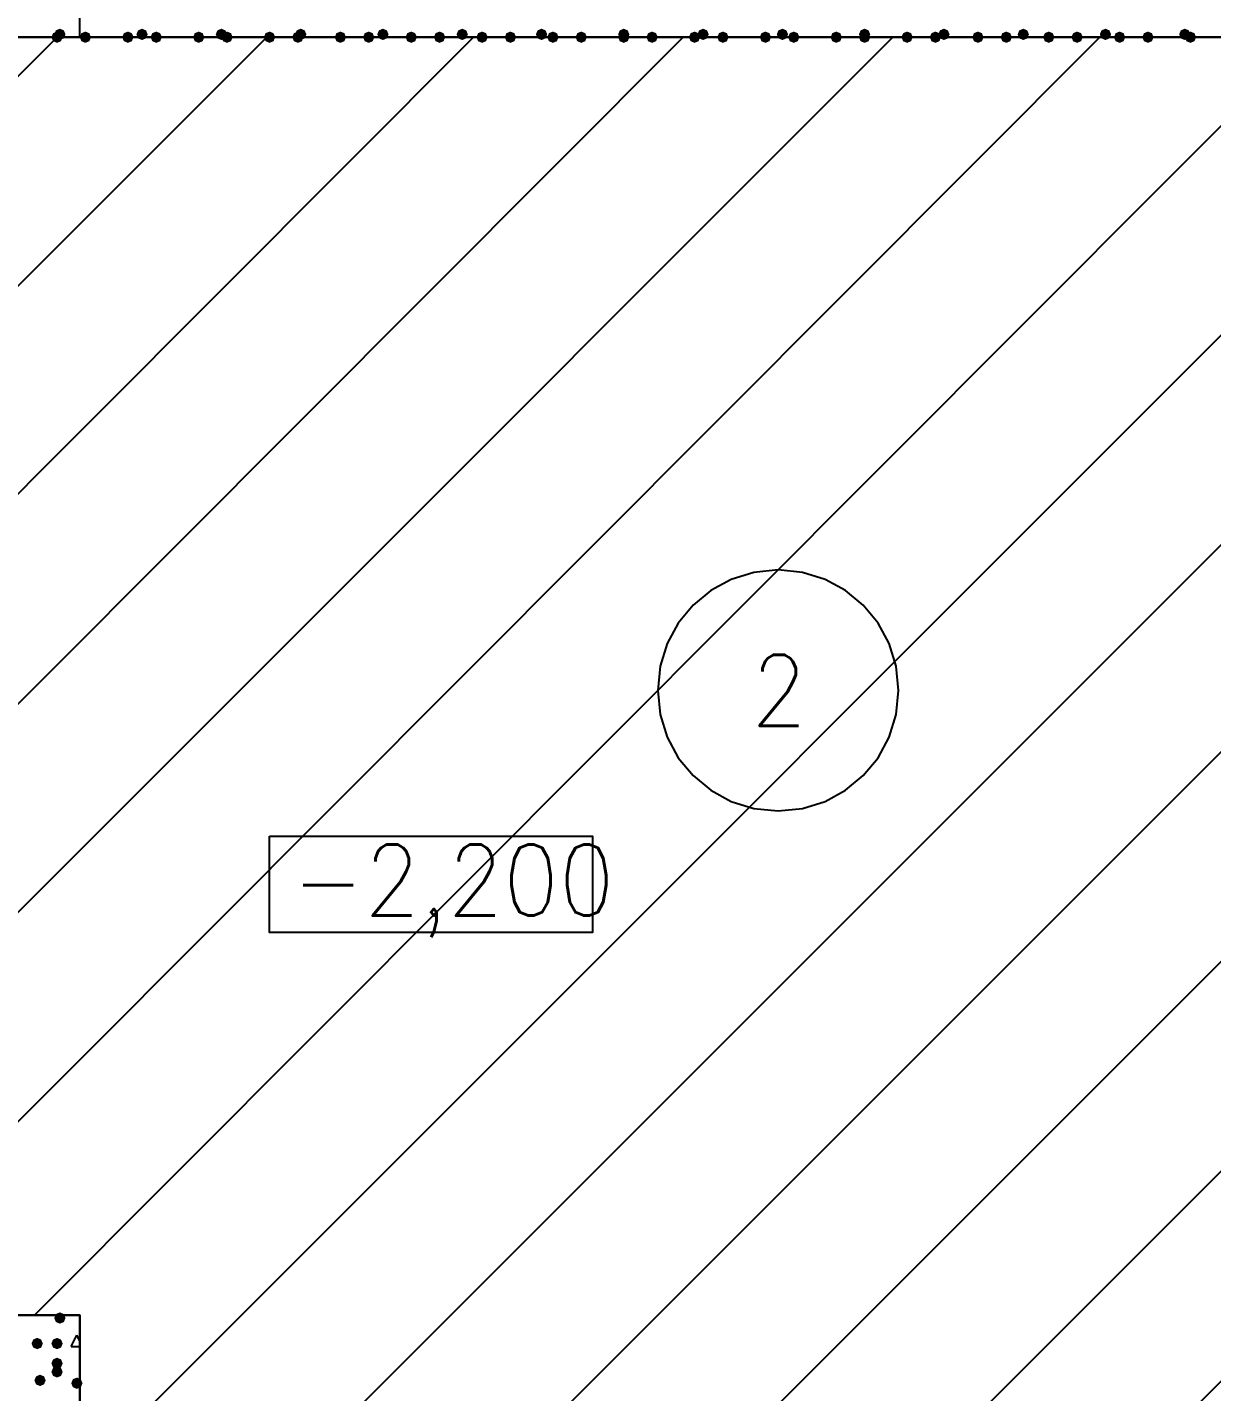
# Model space of a CAD drawing. Header units: millimetres. Extents: x 0 to 420, y 0 to 297.
# Drawn here: x 195.18 to 212.87, y 143.59 to 163.98 of the extents above; entities that cross this region are included whole.
import ezdxf

# ---------------------------------------------------------------- set-up
doc = ezdxf.new("R2010")
doc.units = ezdxf.units.MM
doc.layers.get('0').update_dxf_attribs({"linetype": 'CONTINUOUS'})
doc.styles.get("Standard").update_dxf_attribs({"font": 'STANDARD'})

msp = doc.modelspace()

# ---------------------------------------------------------------- hatches: boundary and pattern name
at = {"true_color": 0x000007}
for points in [[(195.707, 163.83), (195.682129, 163.770204), (195.622333, 163.745333), (195.562537, 163.770204), (195.537667, 163.83), (195.562537, 163.889796), (195.622333, 163.914667), (195.682129, 163.889796)], [(195.749333, 163.872333), (195.724463, 163.812537), (195.664667, 163.787667), (195.604871, 163.812537), (195.58, 163.872333), (195.604871, 163.932129), (195.664667, 163.957), (195.724462, 163.932129)], [(195.749333, 144.695333), (195.724463, 144.635537), (195.664667, 144.610667), (195.604871, 144.635537), (195.58, 144.695333), (195.604871, 144.755129), (195.664667, 144.78), (195.724462, 144.755129)], [(195.410667, 144.314333), (195.385796, 144.254537), (195.326, 144.229667), (195.266204, 144.254537), (195.241333, 144.314333), (195.266204, 144.374129), (195.326, 144.399), (195.385796, 144.374129)], [(195.707, 144.314333), (195.682129, 144.254537), (195.622333, 144.229667), (195.562537, 144.254537), (195.537667, 144.314333), (195.562537, 144.374129), (195.622333, 144.399), (195.682129, 144.374129)], [(195.707, 144.018), (195.682129, 143.958204), (195.622333, 143.933333), (195.562537, 143.958204), (195.537667, 144.018), (195.562537, 144.077796), (195.622333, 144.102667), (195.682129, 144.077796)], [(195.707, 143.891), (195.682129, 143.831204), (195.622333, 143.806333), (195.562537, 143.831204), (195.537667, 143.891), (195.562537, 143.950796), (195.622333, 143.975667), (195.682129, 143.950796)], [(195.453, 143.764), (195.428129, 143.704204), (195.368333, 143.679333), (195.308538, 143.704204), (195.283667, 143.764), (195.308537, 143.823796), (195.368333, 143.848667), (195.428129, 143.823796)], [(196.003333, 143.721667), (195.978462, 143.661871), (195.918667, 143.637), (195.858871, 143.661871), (195.834, 143.721667), (195.858871, 143.781462), (195.918667, 143.806333), (195.978462, 143.781463)]]:
    msp.add_hatch(color=0, dxfattribs=at).paths.add_polyline_path(points, flags=0)
at = {"true_color": 0x000008}
for points in [[(196.130333, 163.83), (196.105462, 163.770204), (196.045667, 163.745333), (195.985871, 163.770204), (195.961, 163.83), (195.985871, 163.889796), (196.045667, 163.914667), (196.105462, 163.889796)], [(196.765333, 163.83), (196.740462, 163.770204), (196.680667, 163.745333), (196.620871, 163.770204), (196.596, 163.83), (196.620871, 163.889796), (196.680667, 163.914667), (196.740462, 163.889796)], [(196.977, 163.872333), (196.952129, 163.812537), (196.892333, 163.787667), (196.832538, 163.812537), (196.807667, 163.872333), (196.832537, 163.932129), (196.892333, 163.957), (196.952129, 163.932129)], [(197.188667, 163.83), (197.163796, 163.770204), (197.104, 163.745333), (197.044204, 163.770204), (197.019333, 163.83), (197.044204, 163.889796), (197.104, 163.914667), (197.163796, 163.889796)], [(197.823667, 163.83), (197.798796, 163.770204), (197.739, 163.745333), (197.679204, 163.770204), (197.654333, 163.83), (197.679204, 163.889796), (197.739, 163.914667), (197.798796, 163.889796)], [(198.162333, 163.872333), (198.137462, 163.812537), (198.077667, 163.787667), (198.017871, 163.812537), (197.993, 163.872333), (198.017871, 163.932129), (198.077667, 163.957), (198.137462, 163.932129)], [(198.247, 163.83), (198.222129, 163.770204), (198.162333, 163.745333), (198.102537, 163.770204), (198.077667, 163.83), (198.102537, 163.889796), (198.162333, 163.914667), (198.222129, 163.889796)], [(198.882, 163.83), (198.857129, 163.770204), (198.797333, 163.745333), (198.737537, 163.770204), (198.712667, 163.83), (198.737537, 163.889796), (198.797333, 163.914667), (198.857129, 163.889796)], [(199.305333, 163.83), (199.280462, 163.770204), (199.220667, 163.745333), (199.160871, 163.770204), (199.136, 163.83), (199.160871, 163.889796), (199.220667, 163.914667), (199.280462, 163.889796)], [(199.347667, 163.872333), (199.322796, 163.812537), (199.263, 163.787667), (199.203204, 163.812537), (199.178333, 163.872333), (199.203204, 163.932129), (199.263, 163.957), (199.322796, 163.932129)], [(199.940333, 163.83), (199.915462, 163.770204), (199.855667, 163.745333), (199.795871, 163.770204), (199.771, 163.83), (199.795871, 163.889796), (199.855667, 163.914667), (199.915462, 163.889796)], [(200.363667, 163.83), (200.338796, 163.770204), (200.279, 163.745333), (200.219204, 163.770204), (200.194333, 163.83), (200.219204, 163.889796), (200.279, 163.914667), (200.338796, 163.889796)], [(200.575333, 163.872333), (200.550462, 163.812537), (200.490667, 163.787667), (200.430871, 163.812537), (200.406, 163.872333), (200.430871, 163.932129), (200.490667, 163.957), (200.550462, 163.932129)], [(200.998667, 163.83), (200.973796, 163.770204), (200.914, 163.745333), (200.854204, 163.770204), (200.829333, 163.83), (200.854204, 163.889796), (200.914, 163.914667), (200.973796, 163.889796)], [(201.422, 163.83), (201.397129, 163.770204), (201.337333, 163.745333), (201.277537, 163.770204), (201.252667, 163.83), (201.277537, 163.889796), (201.337333, 163.914667), (201.397129, 163.889796)], [(201.760667, 163.872333), (201.735796, 163.812537), (201.676, 163.787667), (201.616204, 163.812537), (201.591333, 163.872333), (201.616204, 163.932129), (201.676, 163.957), (201.735796, 163.932129)], [(202.057, 163.83), (202.032129, 163.770204), (201.972333, 163.745333), (201.912537, 163.770204), (201.887667, 163.83), (201.912537, 163.889796), (201.972333, 163.914667), (202.032129, 163.889796)], [(202.480333, 163.83), (202.455462, 163.770204), (202.395667, 163.745333), (202.335871, 163.770204), (202.311, 163.83), (202.335871, 163.889796), (202.395667, 163.914667), (202.455462, 163.889796)], [(202.946, 163.872333), (202.921129, 163.812537), (202.861333, 163.787667), (202.801538, 163.812537), (202.776667, 163.872333), (202.801537, 163.932129), (202.861333, 163.957), (202.921129, 163.932129)], [(203.115333, 163.83), (203.090462, 163.770204), (203.030667, 163.745333), (202.970871, 163.770204), (202.946, 163.83), (202.970871, 163.889796), (203.030667, 163.914667), (203.090462, 163.889796)], [(203.538667, 163.83), (203.513796, 163.770204), (203.454, 163.745333), (203.394204, 163.770204), (203.369333, 163.83), (203.394204, 163.889796), (203.454, 163.914667), (203.513796, 163.889796)], [(204.173667, 163.872333), (204.148796, 163.812537), (204.089, 163.787667), (204.029204, 163.812537), (204.004333, 163.872333), (204.029204, 163.932129), (204.089, 163.957), (204.148796, 163.932129)], [(204.173667, 163.83), (204.148796, 163.770204), (204.089, 163.745333), (204.029204, 163.770204), (204.004333, 163.83), (204.029204, 163.889796), (204.089, 163.914667), (204.148796, 163.889796)], [(204.597, 163.83), (204.572129, 163.770204), (204.512333, 163.745333), (204.452538, 163.770204), (204.427667, 163.83), (204.452537, 163.889796), (204.512333, 163.914667), (204.572129, 163.889796)], [(205.232, 163.83), (205.207129, 163.770204), (205.147333, 163.745333), (205.087538, 163.770204), (205.062667, 163.83), (205.087537, 163.889796), (205.147333, 163.914667), (205.207129, 163.889796)], [(205.359, 163.872333), (205.334129, 163.812537), (205.274333, 163.787667), (205.214538, 163.812537), (205.189667, 163.872333), (205.214537, 163.932129), (205.274333, 163.957), (205.334129, 163.932129)], [(205.655333, 163.83), (205.630462, 163.770204), (205.570667, 163.745333), (205.510871, 163.770204), (205.486, 163.83), (205.510871, 163.889796), (205.570667, 163.914667), (205.630462, 163.889796)], [(206.290333, 163.83), (206.265462, 163.770204), (206.205667, 163.745333), (206.145871, 163.770204), (206.121, 163.83), (206.145871, 163.889796), (206.205667, 163.914667), (206.265462, 163.889796)], [(206.544333, 163.872333), (206.519463, 163.812537), (206.459667, 163.787667), (206.399871, 163.812537), (206.375, 163.872333), (206.399871, 163.932129), (206.459667, 163.957), (206.519462, 163.932129)], [(206.713667, 163.83), (206.688796, 163.770204), (206.629, 163.745333), (206.569204, 163.770204), (206.544333, 163.83), (206.569204, 163.889796), (206.629, 163.914667), (206.688796, 163.889796)], [(207.348667, 163.83), (207.323796, 163.770204), (207.264, 163.745333), (207.204204, 163.770204), (207.179333, 163.83), (207.204204, 163.889796), (207.264, 163.914667), (207.323796, 163.889796)], [(207.772, 163.872333), (207.747129, 163.812537), (207.687333, 163.787667), (207.627537, 163.812537), (207.602667, 163.872333), (207.627537, 163.932129), (207.687333, 163.957), (207.747129, 163.932129)], [(207.772, 163.83), (207.747129, 163.770204), (207.687333, 163.745333), (207.627537, 163.770204), (207.602667, 163.83), (207.627537, 163.889796), (207.687333, 163.914667), (207.747129, 163.889796)], [(208.407, 163.83), (208.382129, 163.770204), (208.322333, 163.745333), (208.262538, 163.770204), (208.237667, 163.83), (208.262537, 163.889796), (208.322333, 163.914667), (208.382129, 163.889796)], [(208.830333, 163.83), (208.805462, 163.770204), (208.745667, 163.745333), (208.685871, 163.770204), (208.661, 163.83), (208.685871, 163.889796), (208.745667, 163.914667), (208.805462, 163.889796)], [(208.957333, 163.872333), (208.932462, 163.812537), (208.872667, 163.787667), (208.812871, 163.812537), (208.788, 163.872333), (208.812871, 163.932129), (208.872667, 163.957), (208.932462, 163.932129)], [(209.465333, 163.83), (209.440462, 163.770204), (209.380667, 163.745333), (209.320871, 163.770204), (209.296, 163.83), (209.320871, 163.889796), (209.380667, 163.914667), (209.440462, 163.889796)], [(209.888667, 163.83), (209.863796, 163.770204), (209.804, 163.745333), (209.744204, 163.770204), (209.719333, 163.83), (209.744204, 163.889796), (209.804, 163.914667), (209.863796, 163.889796)], [(210.142667, 163.872333), (210.117796, 163.812537), (210.058, 163.787667), (209.998204, 163.812537), (209.973333, 163.872333), (209.998204, 163.932129), (210.058, 163.957), (210.117796, 163.932129)], [(210.523667, 163.83), (210.498796, 163.770204), (210.439, 163.745333), (210.379204, 163.770204), (210.354333, 163.83), (210.379204, 163.889796), (210.439, 163.914667), (210.498796, 163.889796)], [(210.947, 163.83), (210.922129, 163.770204), (210.862333, 163.745333), (210.802538, 163.770204), (210.777667, 163.83), (210.802537, 163.889796), (210.862333, 163.914667), (210.922129, 163.889796)], [(211.370333, 163.872333), (211.345462, 163.812537), (211.285667, 163.787667), (211.225871, 163.812537), (211.201, 163.872333), (211.225871, 163.932129), (211.285667, 163.957), (211.345462, 163.932129)], [(211.582, 163.83), (211.557129, 163.770204), (211.497333, 163.745333), (211.437537, 163.770204), (211.412667, 163.83), (211.437537, 163.889796), (211.497333, 163.914667), (211.557129, 163.889796)], [(212.005333, 163.83), (211.980462, 163.770204), (211.920667, 163.745333), (211.860871, 163.770204), (211.836, 163.83), (211.860871, 163.889796), (211.920667, 163.914667), (211.980462, 163.889796)], [(212.555667, 163.872333), (212.530796, 163.812537), (212.471, 163.787667), (212.411204, 163.812537), (212.386333, 163.872333), (212.411204, 163.932129), (212.471, 163.957), (212.530796, 163.932129)], [(212.640333, 163.83), (212.615462, 163.770204), (212.555667, 163.745333), (212.495871, 163.770204), (212.471, 163.83), (212.495871, 163.889796), (212.555667, 163.914667), (212.615462, 163.889796)]]:
    msp.add_hatch(color=0, dxfattribs=at).paths.add_polyline_path(points, flags=0)

# ---------------------------------------------------------------- linework, layer by layer
at = {"color": 0, "true_color": 0x000007}
for points in [[(193.844333, 165.946667), (193.844333, 163.83), (195.961, 163.83), (195.961, 165.946667)], [(198.797333, 151.892), (203.623333, 151.892), (203.623333, 150.452667), (198.797333, 150.452667)], [(193.844333, 144.737667), (193.844333, 142.621), (195.961, 142.621), (195.961, 144.737667)]]:
    msp.add_lwpolyline(points, close=True, dxfattribs=at)
at = {"color": 0, "true_color": 0x0000fd}
msp.add_lwpolyline([(215.053333, 144.737667), (377.486333, 144.737667), (377.486333, 163.83), (33.528, 163.83), (33.528, 144.737667), (195.961, 144.737667), (195.961, 123.571), (215.053333, 123.571)], close=True, dxfattribs=at)
at = {"color": 0, "true_color": 0x000003}
for points in [[(176.530001, 144.737666), (195.622334, 163.829999)], [(179.662668, 144.737666), (198.755001, 163.829999)], [(182.795334, 144.737666), (201.845334, 163.829999)], [(185.928001, 144.737666), (204.978001, 163.829999)], [(189.018334, 144.737666), (208.110668, 163.829999)], [(192.151001, 144.737666), (211.201001, 163.829999)], [(195.283668, 144.737666), (214.333667, 163.829999)], [(195.961001, 142.324666), (217.466334, 163.829999)], [(195.961001, 126.703666), (233.087334, 163.829999)], [(198.712668, 141.943666), (220.599001, 163.829999)], [(200.067334, 140.207999), (223.689334, 163.829999)], [(200.067334, 137.075333), (226.822001, 163.829999)], [(200.067334, 133.942666), (229.954667, 163.829999)]]:
    msp.add_lwpolyline(points, dxfattribs=at)
at = {"color": 0, "true_color": 0x000007}
for points in [[(195.961, 163.83), (215.053333, 163.83)], [(208.195333, 154.072167), (208.15878, 154.43476), (208.053945, 154.772482), (207.888063, 155.078096), (207.668368, 155.344368), (207.402096, 155.564063), (207.096482, 155.729945), (206.75876, 155.83478), (206.396167, 155.871333), (206.033573, 155.83478), (205.695852, 155.729945), (205.390237, 155.564063), (205.123965, 155.344368), (204.904271, 155.078096), (204.738388, 154.772482), (204.633553, 154.43476), (204.597, 154.072167)], [(204.597, 154.072167), (204.633553, 153.709573), (204.738388, 153.371852), (204.904271, 153.066237), (205.123965, 152.799965), (205.390237, 152.580271), (205.695852, 152.414388), (206.033573, 152.309553), (206.396167, 152.273), (206.75876, 152.309553), (207.096482, 152.414388), (207.402096, 152.580271), (207.668368, 152.799965), (207.888063, 153.066237), (208.053945, 153.371852), (208.15878, 153.709573), (208.195333, 154.072167)], [(195.834, 144.272), (195.918667, 144.441333)], [(195.961, 144.356667), (195.918667, 144.441333)], [(195.834, 144.272), (195.961, 144.272)]]:
    msp.add_lwpolyline(points, dxfattribs=at)

# ---------------------------------------------------------------- texts
at = {"color": 0, "true_color": 0x000007, "char_height": 1.062478, "attachment_point": 1}
for s, insert, width in [('2', (205.994007, 154.605474), 0.47221243), ('-2,200', (199.135993, 151.769144), 4.19088554)]:
    msp.add_mtext(s, dxfattribs=dict(at, insert=insert, width=width))

doc.saveas('drawing.dxf')
